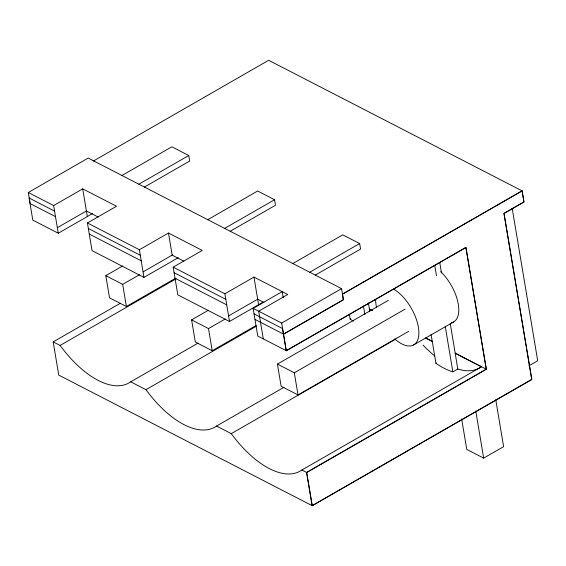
<?xml version="1.0" encoding="UTF-8"?>
<svg xmlns="http://www.w3.org/2000/svg" width="566" height="566" viewBox="0 0 566 566"><rect width="100%" height="100%" fill="white"/><g stroke="black" fill="none" stroke-linecap="round" stroke-linejoin="round"><path stroke-width="0.85" d="M92.69 213.453L58.27 233.234L55.489 216.629L30.147 203.576L28.3 192.504L88.183 158.077L341.581 288.639L343.435 299.711L283.545 334.138L343.435 299.711M93.39 161.027L268.645 60.279L522.163 190.905L524.017 201.977L504.051 213.446L531.842 379.496L312.255 505.721L58.744 375.095L53.183 341.885L120.459 303.213M28.3 192.504L53.643 205.557L82.714 188.846L116.504 206.257L87.426 222.969L92.053 250.646L143.962 277.39L178.325 257.636M121.973 175.488L171.88 146.799L188.768 155.508L189.695 161.041L144.33 187.12M57.343 227.702L86.421 210.984L98.208 217.061M138.868 184.191L188.768 155.508M87.426 222.969L139.392 249.74L168.47 233.029L202.253 250.441L173.175 267.152L177.802 294.829L229.506 321.474L263.169 302.124M175.297 278.394L126.395 306.503L109.5 297.801L105.8 275.663L122.61 265.999M207.764 219.693L257.671 191.004L274.567 199.713L275.493 205.246L230.121 231.324M172.814 254.735L143.092 271.885M105.8 275.663L122.688 284.365L139.498 274.701M224.66 228.395L274.567 199.713M53.183 341.885L60.102 345.451L176.083 278.783M173.175 267.152L224.886 293.796L253.964 277.078L287.747 294.49L258.669 311.201L263.296 338.878M255.761 325.691L212.208 350.722L195.32 342.02L191.612 319.882L208.422 310.218M292.848 263.53L342.748 234.848L359.643 243.55L360.57 249.082L315.198 275.161M228.586 315.934L257.664 299.223L263.954 302.456M191.612 319.882L208.507 328.584L225.318 318.92M309.736 272.239L359.643 243.55M60.102 345.451A86.032 42.146 60.1 0 0 130.696 381.824L145.929 389.677A86.032 42.146 60.1 0 0 216.53 426.049L231.268 433.641A86.032 42.146 60.1 0 0 301.862 470.021L306.694 472.511L486.357 369.237L465.981 247.469L286.318 350.743L257.771 336.034L253.115 308.343L282.193 291.632L283.191 297.589M130.696 381.824L198.036 343.116M145.929 389.677L256.674 326.016M253.115 308.343L281.691 323.066L341.581 288.639M342.508 294.179L522.163 190.905M349.399 314.738L350.121 319.04L350.729 318.686M369.74 311.533L369.407 308.972L372.534 310.585M408.822 331.252L298.027 394.941L281.132 386.238L277.432 364.094L388.226 300.412M277.432 364.094L294.32 372.803L405.115 309.114M216.53 426.049L283.87 387.342M231.268 433.641L395.132 339.451M413.619 344.942L453.543 321.99M431.037 334.06L435.933 363.337L436.549 362.983M435.933 363.337A86.032 42.146 60.1 0 0 452.864 371.876L457.767 369.053L455.205 353.184L486.357 369.237M301.862 470.021L481.44 366.796L455.121 353.234M528.828 365.855L537.7 360.754L512.202 208.387M461.665 418.939L466.766 449.411L483.654 458.12L503.62 446.645L495.774 399.759M425.724 337.994L432.764 341.623L425.667 338.058M369.315 309.022L372.378 310.6M183.936 261.23L172.17 255.167L168.47 233.029M54.562 211.097L29.099 197.98L32.807 220.117L58.27 233.234M88.346 228.508L140.311 255.28M174.102 272.692L225.806 299.329M254.042 313.882L282.618 328.605M89.272 234.041L141.238 260.813M175.021 278.224L226.733 304.869M254.969 319.415L283.545 334.138M475.787 411.1L483.654 458.12M450.267 323.681L455.205 353.184M439.74 262.511L441.48 272.925M445.286 326.603L452.864 371.876M434.752 265.376L436.492 275.798M368.388 302.902L369.407 308.972M363.429 305.965L364.893 314.682M343.307 299.647L342.388 294.115L522.043 190.841L523.897 201.913L503.931 213.389L531.722 379.432L312.135 505.657L306.574 472.447L486.236 369.173L465.86 247.406L286.198 350.679L282.498 328.542M294.32 372.803L298.027 394.941M281.691 323.066L286.318 350.743M306.694 472.511L312.255 505.721M253.964 277.078L258.591 304.756M224.886 293.796L229.506 321.474M208.507 328.584L212.208 350.722M139.392 249.74L143.962 277.39M122.688 284.365L126.395 306.503M82.714 188.846L87.348 216.523M53.643 205.557L55.489 216.629M481.44 366.796A86.032 42.146 60.1 0 1 457.767 369.053M434.78 355.993A86.032 42.146 60.1 0 1 423.064 345.104M353.368 321.191A86.032 42.146 60.1 0 1 350.121 319.04M394.141 289.438A33.012 16.173 60.1 0 1 418.868 332.483A33.012 16.173 60.1 0 1 394.721 338.857M376.524 307.388A33.012 16.173 60.1 0 1 375.64 299.754M440.73 271.673A33.012 16.173 60.1 0 1 457.979 302.534A33.012 16.173 60.1 0 1 451.364 322.818"/></g></svg>
